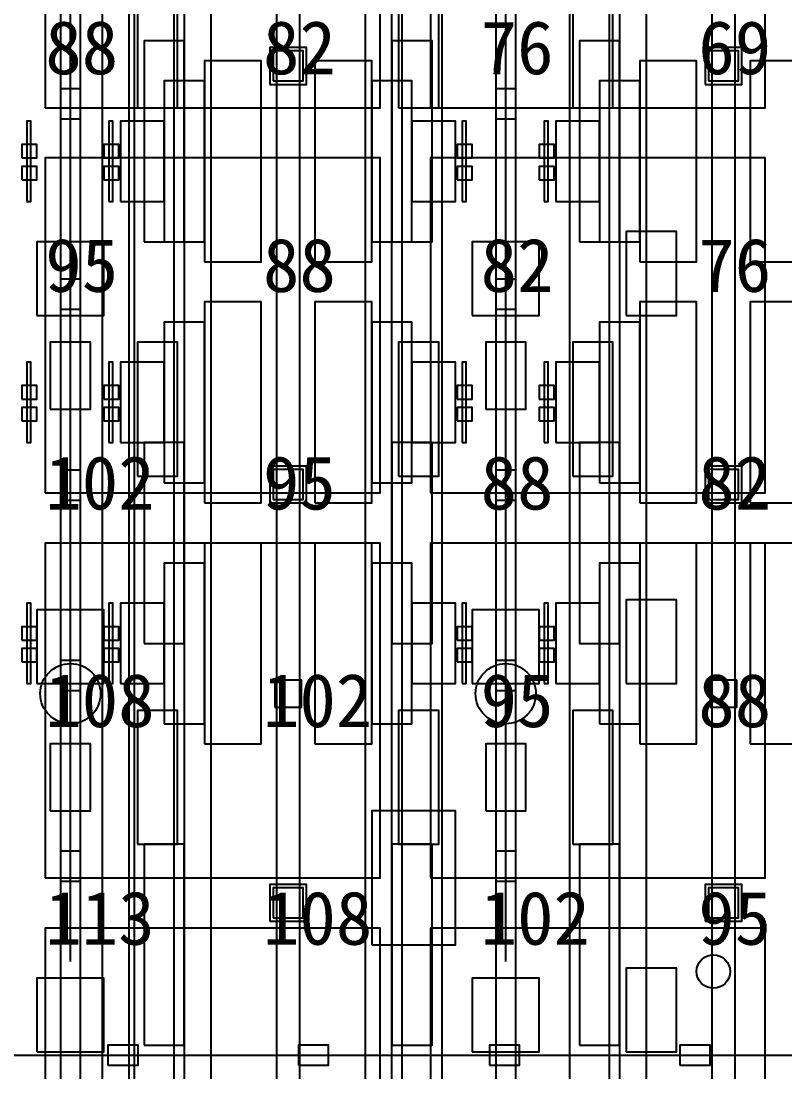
# Model space of a CAD drawing. Header units: metres. Extents: x -1640 to 1560, y -268 to 2338.
# Drawn here: x -119.22 to -96.41, y 2042.2 to 2073.59 of the extents above; entities that cross this region are included whole.
import ezdxf

# ---------------------------------------------------------------- set-up
doc = ezdxf.new("R2010")
doc.units = ezdxf.units.M
for name, color, linetype in [('1F_CHL', 4, 'Continuous'), ('1F_PUMP', 2, 'Continuous'), ('1F_SCR', 3, 'Continuous'), ('1F_STRUCT_COLUMN', 8, 'Continuous'), ('2F_CSF_LATERAL_RACK_CONCEPT', 9, 'Continuous'), ('2F_RFG', 5, 'Continuous'), ('2F_STRUCT_COLUMN', 8, 'Continuous'), ('2F_VMB', 6, 'Continuous'), ('3F_CLEANROOM_OVERHEAD_PIPE_DUCT_CONCEPT', 9, 'Continuous'), ('3F_EHS_EGRESS_DIST_M', 2, 'Continuous'), ('3F_EHS_EXTINGUISHER_HYDRANT_CABINET_CONCEPT', 1, 'Continuous'), ('3F_EHS_GAS_DETECTOR', 6, 'Continuous'), ('3F_ETCH', 2, 'Continuous'), ('3F_FOUP', 5, 'Continuous'), ('3F_OHT', 9, 'Continuous'), ('3F_OHTV', 1, 'Continuous'), ('3F_STK', 3, 'Continuous'), ('3F_STRUCT_COLUMN', 8, 'Continuous'), ('3F_TBAR', 6, 'Continuous'), ('4F_FFU', 1, 'Continuous'), ('4F_STRUCT_PLENUM_TRUSS_CONCEPT', 9, 'Continuous'), ('5F_CHL', 4, 'Continuous'), ('5F_PUMP', 2, 'Continuous'), ('5F_SCR', 3, 'Continuous'), ('5F_STRUCT_COLUMN', 8, 'Continuous'), ('6F_CSF_LATERAL_RACK_CONCEPT', 9, 'Continuous'), ('6F_RFG', 5, 'Continuous'), ('6F_STRUCT_COLUMN', 8, 'Continuous'), ('6F_VMB', 6, 'Continuous'), ('7F_CLEANROOM_OVERHEAD_PIPE_DUCT_CONCEPT', 9, 'Continuous'), ('7F_EHS_EGRESS_DIST_M', 2, 'Continuous'), ('7F_EHS_EXTINGUISHER_HYDRANT_CABINET_CONCEPT', 1, 'Continuous'), ('7F_EHS_GAS_DETECTOR', 6, 'Continuous'), ('7F_ETCH', 2, 'Continuous'), ('7F_FOUP', 5, 'Continuous'), ('7F_OHT', 9, 'Continuous'), ('7F_OHTV', 1, 'Continuous'), ('7F_STK', 3, 'Continuous'), ('7F_STRUCT_COLUMN', 8, 'Continuous'), ('7F_TBAR', 6, 'Continuous'), ('8F_FFU', 1, 'Continuous'), ('8F_STRUCT_PLENUM_TRUSS_CONCEPT', 9, 'Continuous'), ('EHS_TREATED_EXHAUST', 30, 'Continuous'), ('UTIL_PCW.R_CONCEPT', 1, 'Continuous'), ('UTIL_PCW.S_CONCEPT', 6, 'Continuous')]:
    doc.layers.add(name, color=color, linetype=linetype)

msp = doc.modelspace()

# ---------------------------------------------------------------- linework, layer by layer
at = {"layer": '1F_CHL'}
for points in [[(-101.15, 2064.8), (-99.65, 2064.8), (-99.65, 2067.3), (-101.15, 2067.3)], [(-101.15, 2053.8), (-99.65, 2053.8), (-99.65, 2056.3), (-101.15, 2056.3)], [(-101.15, 2042.8), (-99.65, 2042.8), (-99.65, 2045.3), (-101.15, 2045.3)]]:
    msp.add_lwpolyline(points, close=True, dxfattribs=at)
at = {"layer": '1F_PUMP'}
for points in [[(-115.75, 2071), (-114.55, 2071), (-114.55, 2075), (-115.75, 2075)], [(-107.95, 2071), (-106.75, 2071), (-106.75, 2075), (-107.95, 2075)], [(-102.75, 2071), (-101.55, 2071), (-101.55, 2075), (-102.75, 2075)], [(-115.75, 2060), (-114.55, 2060), (-114.55, 2064), (-115.75, 2064)], [(-107.95, 2060), (-106.75, 2060), (-106.75, 2064), (-107.95, 2064)], [(-102.75, 2060), (-101.55, 2060), (-101.55, 2064), (-102.75, 2064)], [(-115.75, 2049), (-114.55, 2049), (-114.55, 2053), (-115.75, 2053)], [(-107.95, 2049), (-106.75, 2049), (-106.75, 2053), (-107.95, 2053)], [(-102.75, 2049), (-101.55, 2049), (-101.55, 2053), (-102.75, 2053)]]:
    msp.add_lwpolyline(points, close=True, dxfattribs=at)
at = {"layer": '1F_SCR'}
for points in [[(-118.75, 2064.8), (-116.75, 2064.8), (-116.75, 2067), (-118.75, 2067)], [(-105.75, 2064.8), (-103.75, 2064.8), (-103.75, 2067), (-105.75, 2067)], [(-118.75, 2053.8), (-116.75, 2053.8), (-116.75, 2056), (-118.75, 2056)], [(-105.75, 2053.8), (-103.75, 2053.8), (-103.75, 2056), (-105.75, 2056)], [(-118.75, 2042.8), (-116.75, 2042.8), (-116.75, 2045), (-118.75, 2045)], [(-105.75, 2042.8), (-103.75, 2042.8), (-103.75, 2045), (-105.75, 2045)]]:
    msp.add_lwpolyline(points, close=True, dxfattribs=at)
at = {"layer": '1F_STRUCT_COLUMN'}
for points in [[(-111.8, 2071.7), (-110.7, 2071.7), (-110.7, 2072.8), (-111.8, 2072.8)], [(-98.8, 2071.7), (-97.7, 2071.7), (-97.7, 2072.8), (-98.8, 2072.8)], [(-111.8, 2059.2), (-110.7, 2059.2), (-110.7, 2060.3), (-111.8, 2060.3)], [(-98.8, 2059.2), (-97.7, 2059.2), (-97.7, 2060.3), (-98.8, 2060.3)], [(-111.8, 2046.7), (-110.7, 2046.7), (-110.7, 2047.8), (-111.8, 2047.8)], [(-98.8, 2046.7), (-97.7, 2046.7), (-97.7, 2047.8), (-98.8, 2047.8)]]:
    msp.add_lwpolyline(points, close=True, dxfattribs=at)
at = {"layer": '2F_CSF_LATERAL_RACK_CONCEPT'}
for points in [[(-114.35, 1970), (-113.55, 1970), (-113.55, 2113), (-114.35, 2113)], [(-108.95, 1970), (-108.15, 1970), (-108.15, 2113), (-108.95, 2113)], [(-101.35, 1970), (-100.55, 1970), (-100.55, 2113), (-101.35, 2113)]]:
    msp.add_lwpolyline(points, close=True, dxfattribs=at)
at = {"layer": '2F_RFG'}
for points in [[(-115.55, 2067), (-114.35, 2067), (-114.35, 2073), (-115.55, 2073)], [(-108.15, 2067), (-106.95, 2067), (-106.95, 2073), (-108.15, 2073)], [(-102.55, 2067), (-101.35, 2067), (-101.35, 2073), (-102.55, 2073)], [(-115.55, 2055), (-114.35, 2055), (-114.35, 2061), (-115.55, 2061)], [(-108.15, 2055), (-106.95, 2055), (-106.95, 2061), (-108.15, 2061)], [(-102.55, 2055), (-101.35, 2055), (-101.35, 2061), (-102.55, 2061)], [(-115.55, 2043), (-114.35, 2043), (-114.35, 2049), (-115.55, 2049)], [(-108.15, 2043), (-106.95, 2043), (-106.95, 2049), (-108.15, 2049)], [(-102.55, 2043), (-101.35, 2043), (-101.35, 2049), (-102.55, 2049)]]:
    msp.add_lwpolyline(points, close=True, dxfattribs=at)
at = {"layer": '2F_STRUCT_COLUMN'}
for points in [[(-111.7, 2071.8), (-110.8, 2071.8), (-110.8, 2072.7), (-111.7, 2072.7)], [(-98.7, 2071.8), (-97.8, 2071.8), (-97.8, 2072.7), (-98.7, 2072.7)], [(-111.7, 2059.3), (-110.8, 2059.3), (-110.8, 2060.2), (-111.7, 2060.2)], [(-98.7, 2059.3), (-97.8, 2059.3), (-97.8, 2060.2), (-98.7, 2060.2)], [(-111.7, 2046.8), (-110.8, 2046.8), (-110.8, 2047.7), (-111.7, 2047.7)], [(-98.7, 2046.8), (-97.8, 2046.8), (-97.8, 2047.7), (-98.7, 2047.7)]]:
    msp.add_lwpolyline(points, close=True, dxfattribs=at)
at = {"layer": '2F_VMB'}
for points in [[(-118.35, 2062), (-117.15, 2062), (-117.15, 2064), (-118.35, 2064)], [(-105.35, 2062), (-104.15, 2062), (-104.15, 2064), (-105.35, 2064)], [(-118.35, 2050), (-117.15, 2050), (-117.15, 2052), (-118.35, 2052)], [(-105.35, 2050), (-104.15, 2050), (-104.15, 2052), (-105.35, 2052)]]:
    msp.add_lwpolyline(points, close=True, dxfattribs=at)
at = {"layer": '3F_CLEANROOM_OVERHEAD_PIPE_DUCT_CONCEPT'}
for points in [[(-115.85, 1969), (-114.65, 1969), (-114.65, 2114), (-115.85, 2114)], [(-107.85, 1969), (-106.65, 1969), (-106.65, 2114), (-107.85, 2114)], [(-102.85, 1969), (-101.65, 1969), (-101.65, 2114), (-102.85, 2114)]]:
    msp.add_lwpolyline(points, close=True, dxfattribs=at)
at = {"layer": '3F_EHS_EXTINGUISHER_HYDRANT_CABINET_CONCEPT'}
msp.add_circle((-98.55, 2045.2), 0.5, dxfattribs=at)
at = {"layer": '3F_EHS_GAS_DETECTOR'}
for centre in [(-117.75, 2053.5), (-104.75, 2053.5)]:
    msp.add_circle(centre, 0.9, dxfattribs=at)
at = {"layer": '3F_ETCH'}
for points in [[(-113.75, 2066.4), (-112.05, 2066.4), (-112.05, 2072.4), (-113.75, 2072.4)], [(-110.45, 2066.4), (-108.75, 2066.4), (-108.75, 2072.4), (-110.45, 2072.4)], [(-100.75, 2066.4), (-99.05, 2066.4), (-99.05, 2072.4), (-100.75, 2072.4)], [(-97.45, 2066.4), (-95.75, 2066.4), (-95.75, 2072.4), (-97.45, 2072.4)], [(-114.95, 2067), (-113.75, 2067), (-113.75, 2071.8), (-114.95, 2071.8)], [(-108.75, 2067), (-107.55, 2067), (-107.55, 2071.8), (-108.75, 2071.8)], [(-101.95, 2067), (-100.75, 2067), (-100.75, 2071.8), (-101.95, 2071.8)], [(-116.25, 2068.2), (-114.95, 2068.2), (-114.95, 2070.6), (-116.25, 2070.6)], [(-107.55, 2068.2), (-106.25, 2068.2), (-106.25, 2070.6), (-107.55, 2070.6)], [(-103.25, 2068.2), (-101.95, 2068.2), (-101.95, 2070.6), (-103.25, 2070.6)], [(-113.75, 2059.2), (-112.05, 2059.2), (-112.05, 2065.2), (-113.75, 2065.2)], [(-110.45, 2059.2), (-108.75, 2059.2), (-108.75, 2065.2), (-110.45, 2065.2)], [(-100.75, 2059.2), (-99.05, 2059.2), (-99.05, 2065.2), (-100.75, 2065.2)], [(-97.45, 2059.2), (-95.75, 2059.2), (-95.75, 2065.2), (-97.45, 2065.2)], [(-114.95, 2059.8), (-113.75, 2059.8), (-113.75, 2064.6), (-114.95, 2064.6)], [(-108.75, 2059.8), (-107.55, 2059.8), (-107.55, 2064.6), (-108.75, 2064.6)], [(-101.95, 2059.8), (-100.75, 2059.8), (-100.75, 2064.6), (-101.95, 2064.6)], [(-116.25, 2061), (-114.95, 2061), (-114.95, 2063.4), (-116.25, 2063.4)], [(-107.55, 2061), (-106.25, 2061), (-106.25, 2063.4), (-107.55, 2063.4)], [(-103.25, 2061), (-101.95, 2061), (-101.95, 2063.4), (-103.25, 2063.4)], [(-113.75, 2052), (-112.05, 2052), (-112.05, 2058), (-113.75, 2058)], [(-110.45, 2052), (-108.75, 2052), (-108.75, 2058), (-110.45, 2058)], [(-100.75, 2052), (-99.05, 2052), (-99.05, 2058), (-100.75, 2058)], [(-97.45, 2052), (-95.75, 2052), (-95.75, 2058), (-97.45, 2058)], [(-114.95, 2052.6), (-113.75, 2052.6), (-113.75, 2057.4), (-114.95, 2057.4)], [(-108.75, 2052.6), (-107.55, 2052.6), (-107.55, 2057.4), (-108.75, 2057.4)], [(-101.95, 2052.6), (-100.75, 2052.6), (-100.75, 2057.4), (-101.95, 2057.4)], [(-116.25, 2053.8), (-114.95, 2053.8), (-114.95, 2056.2), (-116.25, 2056.2)], [(-107.55, 2053.8), (-106.25, 2053.8), (-106.25, 2056.2), (-107.55, 2056.2)], [(-103.25, 2053.8), (-101.95, 2053.8), (-101.95, 2056.2), (-103.25, 2056.2)]]:
    msp.add_lwpolyline(points, close=True, dxfattribs=at)
at = {"layer": '3F_FOUP'}
for points in [[(-119.2, 2069.5), (-118.75, 2069.5), (-118.75, 2069.9), (-119.2, 2069.9)], [(-116.75, 2069.5), (-116.3, 2069.5), (-116.3, 2069.9), (-116.75, 2069.9)], [(-106.2, 2069.5), (-105.75, 2069.5), (-105.75, 2069.9), (-106.2, 2069.9)], [(-103.75, 2069.5), (-103.3, 2069.5), (-103.3, 2069.9), (-103.75, 2069.9)], [(-119.2, 2068.85), (-118.75, 2068.85), (-118.75, 2069.25), (-119.2, 2069.25)], [(-116.75, 2068.85), (-116.3, 2068.85), (-116.3, 2069.25), (-116.75, 2069.25)], [(-106.2, 2068.85), (-105.75, 2068.85), (-105.75, 2069.25), (-106.2, 2069.25)], [(-103.75, 2068.85), (-103.3, 2068.85), (-103.3, 2069.25), (-103.75, 2069.25)], [(-119.2, 2062.3), (-118.75, 2062.3), (-118.75, 2062.7), (-119.2, 2062.7)], [(-116.75, 2062.3), (-116.3, 2062.3), (-116.3, 2062.7), (-116.75, 2062.7)], [(-106.2, 2062.3), (-105.75, 2062.3), (-105.75, 2062.7), (-106.2, 2062.7)], [(-103.75, 2062.3), (-103.3, 2062.3), (-103.3, 2062.7), (-103.75, 2062.7)], [(-119.2, 2061.65), (-118.75, 2061.65), (-118.75, 2062.05), (-119.2, 2062.05)], [(-116.75, 2061.65), (-116.3, 2061.65), (-116.3, 2062.05), (-116.75, 2062.05)], [(-106.2, 2061.65), (-105.75, 2061.65), (-105.75, 2062.05), (-106.2, 2062.05)], [(-103.75, 2061.65), (-103.3, 2061.65), (-103.3, 2062.05), (-103.75, 2062.05)], [(-119.2, 2055.1), (-118.75, 2055.1), (-118.75, 2055.5), (-119.2, 2055.5)], [(-116.75, 2055.1), (-116.3, 2055.1), (-116.3, 2055.5), (-116.75, 2055.5)], [(-106.2, 2055.1), (-105.75, 2055.1), (-105.75, 2055.5), (-106.2, 2055.5)], [(-103.75, 2055.1), (-103.3, 2055.1), (-103.3, 2055.5), (-103.75, 2055.5)], [(-119.2, 2054.45), (-118.75, 2054.45), (-118.75, 2054.85), (-119.2, 2054.85)], [(-116.75, 2054.45), (-116.3, 2054.45), (-116.3, 2054.85), (-116.75, 2054.85)], [(-106.2, 2054.45), (-105.75, 2054.45), (-105.75, 2054.85), (-106.2, 2054.85)], [(-103.75, 2054.45), (-103.3, 2054.45), (-103.3, 2054.85), (-103.75, 2054.85)]]:
    msp.add_lwpolyline(points, close=True, dxfattribs=at)
at = {"layer": '3F_OHT'}
for p, q in [((-117.75, 2045.5), (-117.75, 2114)), ((-104.75, 2045.5), (-104.75, 2114)), ((-221.5, 2042.7), (-1, 2042.7))]:
    msp.add_line(p, q, dxfattribs=at)
at = {"layer": '3F_OHTV'}
for points in [[(-118.05, 2070.67), (-117.45, 2070.67), (-117.45, 2071.57), (-118.05, 2071.57)], [(-105.05, 2070.67), (-104.45, 2070.67), (-104.45, 2071.57), (-105.05, 2071.57)], [(-118.05, 2064.98), (-117.45, 2064.98), (-117.45, 2065.88), (-118.05, 2065.88)], [(-105.05, 2064.98), (-104.45, 2064.98), (-104.45, 2065.88), (-105.05, 2065.88)], [(-118.05, 2059.28), (-117.45, 2059.28), (-117.45, 2060.18), (-118.05, 2060.18)], [(-105.05, 2059.28), (-104.45, 2059.28), (-104.45, 2060.18), (-105.05, 2060.18)], [(-118.05, 2053.59), (-117.45, 2053.59), (-117.45, 2054.49), (-118.05, 2054.49)], [(-105.05, 2053.59), (-104.45, 2053.59), (-104.45, 2054.49), (-105.05, 2054.49)], [(-118.05, 2047.9), (-117.45, 2047.9), (-117.45, 2048.8), (-118.05, 2048.8)], [(-105.05, 2047.9), (-104.45, 2047.9), (-104.45, 2048.8), (-105.05, 2048.8)], [(-116.63, 2042.4), (-115.73, 2042.4), (-115.73, 2043), (-116.63, 2043)], [(-110.94, 2042.4), (-110.04, 2042.4), (-110.04, 2043), (-110.94, 2043)], [(-105.24, 2042.4), (-104.34, 2042.4), (-104.34, 2043), (-105.24, 2043)], [(-99.55, 2042.4), (-98.65, 2042.4), (-98.65, 2043), (-99.55, 2043)]]:
    msp.add_lwpolyline(points, close=True, dxfattribs=at)
at = {"layer": '3F_STK'}
msp.add_lwpolyline([(-108.75, 2046), (-106.25, 2046), (-106.25, 2050), (-108.75, 2050)], close=True, dxfattribs=at)
at = {"layer": '3F_STRUCT_COLUMN'}
for points in [[(-111.65, 2053.1), (-110.85, 2053.1), (-110.85, 2053.9), (-111.65, 2053.9)], [(-98.65, 2053.1), (-97.85, 2053.1), (-97.85, 2053.9), (-98.65, 2053.9)]]:
    msp.add_lwpolyline(points, close=True, dxfattribs=at)
at = {"layer": '3F_TBAR'}
for points in [[(-119.05, 2068.2), (-118.93, 2068.2), (-118.93, 2070.6), (-119.05, 2070.6)], [(-116.6, 2068.2), (-116.48, 2068.2), (-116.48, 2070.6), (-116.6, 2070.6)], [(-106.05, 2068.2), (-105.93, 2068.2), (-105.93, 2070.6), (-106.05, 2070.6)], [(-103.6, 2068.2), (-103.48, 2068.2), (-103.48, 2070.6), (-103.6, 2070.6)], [(-119.05, 2061), (-118.93, 2061), (-118.93, 2063.4), (-119.05, 2063.4)], [(-116.6, 2061), (-116.48, 2061), (-116.48, 2063.4), (-116.6, 2063.4)], [(-106.05, 2061), (-105.93, 2061), (-105.93, 2063.4), (-106.05, 2063.4)], [(-103.6, 2061), (-103.48, 2061), (-103.48, 2063.4), (-103.6, 2063.4)], [(-119.05, 2053.8), (-118.93, 2053.8), (-118.93, 2056.2), (-119.05, 2056.2)], [(-116.6, 2053.8), (-116.48, 2053.8), (-116.48, 2056.2), (-116.6, 2056.2)], [(-106.05, 2053.8), (-105.93, 2053.8), (-105.93, 2056.2), (-106.05, 2056.2)], [(-103.6, 2053.8), (-103.48, 2053.8), (-103.48, 2056.2), (-103.6, 2056.2)]]:
    msp.add_lwpolyline(points, close=True, dxfattribs=at)
at = {"layer": '4F_FFU'}
for points in [[(-118.5, 2071), (-108.5, 2071), (-108.5, 2081), (-118.5, 2081)], [(-107, 2071), (-97, 2071), (-97, 2081), (-107, 2081)], [(-118.5, 2059.5), (-108.5, 2059.5), (-108.5, 2069.5), (-118.5, 2069.5)], [(-107, 2059.5), (-97, 2059.5), (-97, 2069.5), (-107, 2069.5)], [(-118.5, 2048), (-108.5, 2048), (-108.5, 2058), (-118.5, 2058)], [(-107, 2048), (-97, 2048), (-97, 2058), (-107, 2058)], [(-118.5, 2036.5), (-108.5, 2036.5), (-108.5, 2046.5), (-118.5, 2046.5)], [(-107, 2036.5), (-97, 2036.5), (-97, 2046.5), (-107, 2046.5)]]:
    msp.add_lwpolyline(points, close=True, dxfattribs=at)
at = {"layer": '4F_STRUCT_PLENUM_TRUSS_CONCEPT'}
for points in [[(-111.6, 1966), (-110.9, 1966), (-110.9, 2117), (-111.6, 2117)], [(-98.6, 1966), (-97.9, 1966), (-97.9, 2117), (-98.6, 2117)]]:
    msp.add_lwpolyline(points, close=True, dxfattribs=at)
at = {"layer": '5F_CHL'}
for points in [[(-101.15, 2064.8), (-99.65, 2064.8), (-99.65, 2067.3), (-101.15, 2067.3)], [(-101.15, 2053.8), (-99.65, 2053.8), (-99.65, 2056.3), (-101.15, 2056.3)], [(-101.15, 2042.8), (-99.65, 2042.8), (-99.65, 2045.3), (-101.15, 2045.3)]]:
    msp.add_lwpolyline(points, close=True, dxfattribs=at)
at = {"layer": '5F_PUMP'}
for points in [[(-115.75, 2071), (-114.55, 2071), (-114.55, 2075), (-115.75, 2075)], [(-107.95, 2071), (-106.75, 2071), (-106.75, 2075), (-107.95, 2075)], [(-102.75, 2071), (-101.55, 2071), (-101.55, 2075), (-102.75, 2075)], [(-115.75, 2060), (-114.55, 2060), (-114.55, 2064), (-115.75, 2064)], [(-107.95, 2060), (-106.75, 2060), (-106.75, 2064), (-107.95, 2064)], [(-102.75, 2060), (-101.55, 2060), (-101.55, 2064), (-102.75, 2064)], [(-115.75, 2049), (-114.55, 2049), (-114.55, 2053), (-115.75, 2053)], [(-107.95, 2049), (-106.75, 2049), (-106.75, 2053), (-107.95, 2053)], [(-102.75, 2049), (-101.55, 2049), (-101.55, 2053), (-102.75, 2053)]]:
    msp.add_lwpolyline(points, close=True, dxfattribs=at)
at = {"layer": '5F_SCR'}
for points in [[(-118.75, 2064.8), (-116.75, 2064.8), (-116.75, 2067), (-118.75, 2067)], [(-105.75, 2064.8), (-103.75, 2064.8), (-103.75, 2067), (-105.75, 2067)], [(-118.75, 2053.8), (-116.75, 2053.8), (-116.75, 2056), (-118.75, 2056)], [(-105.75, 2053.8), (-103.75, 2053.8), (-103.75, 2056), (-105.75, 2056)], [(-118.75, 2042.8), (-116.75, 2042.8), (-116.75, 2045), (-118.75, 2045)], [(-105.75, 2042.8), (-103.75, 2042.8), (-103.75, 2045), (-105.75, 2045)]]:
    msp.add_lwpolyline(points, close=True, dxfattribs=at)
at = {"layer": '5F_STRUCT_COLUMN'}
for points in [[(-111.8, 2071.7), (-110.7, 2071.7), (-110.7, 2072.8), (-111.8, 2072.8)], [(-98.8, 2071.7), (-97.7, 2071.7), (-97.7, 2072.8), (-98.8, 2072.8)], [(-111.8, 2059.2), (-110.7, 2059.2), (-110.7, 2060.3), (-111.8, 2060.3)], [(-98.8, 2059.2), (-97.7, 2059.2), (-97.7, 2060.3), (-98.8, 2060.3)], [(-111.8, 2046.7), (-110.7, 2046.7), (-110.7, 2047.8), (-111.8, 2047.8)], [(-98.8, 2046.7), (-97.7, 2046.7), (-97.7, 2047.8), (-98.8, 2047.8)]]:
    msp.add_lwpolyline(points, close=True, dxfattribs=at)
at = {"layer": '6F_CSF_LATERAL_RACK_CONCEPT'}
for points in [[(-114.35, 1970), (-113.55, 1970), (-113.55, 2113), (-114.35, 2113)], [(-108.95, 1970), (-108.15, 1970), (-108.15, 2113), (-108.95, 2113)], [(-101.35, 1970), (-100.55, 1970), (-100.55, 2113), (-101.35, 2113)]]:
    msp.add_lwpolyline(points, close=True, dxfattribs=at)
at = {"layer": '6F_RFG'}
for points in [[(-115.55, 2067), (-114.35, 2067), (-114.35, 2073), (-115.55, 2073)], [(-108.15, 2067), (-106.95, 2067), (-106.95, 2073), (-108.15, 2073)], [(-102.55, 2067), (-101.35, 2067), (-101.35, 2073), (-102.55, 2073)], [(-115.55, 2055), (-114.35, 2055), (-114.35, 2061), (-115.55, 2061)], [(-108.15, 2055), (-106.95, 2055), (-106.95, 2061), (-108.15, 2061)], [(-102.55, 2055), (-101.35, 2055), (-101.35, 2061), (-102.55, 2061)], [(-115.55, 2043), (-114.35, 2043), (-114.35, 2049), (-115.55, 2049)], [(-108.15, 2043), (-106.95, 2043), (-106.95, 2049), (-108.15, 2049)], [(-102.55, 2043), (-101.35, 2043), (-101.35, 2049), (-102.55, 2049)]]:
    msp.add_lwpolyline(points, close=True, dxfattribs=at)
at = {"layer": '6F_STRUCT_COLUMN'}
for points in [[(-111.7, 2071.8), (-110.8, 2071.8), (-110.8, 2072.7), (-111.7, 2072.7)], [(-98.7, 2071.8), (-97.8, 2071.8), (-97.8, 2072.7), (-98.7, 2072.7)], [(-111.7, 2059.3), (-110.8, 2059.3), (-110.8, 2060.2), (-111.7, 2060.2)], [(-98.7, 2059.3), (-97.8, 2059.3), (-97.8, 2060.2), (-98.7, 2060.2)], [(-111.7, 2046.8), (-110.8, 2046.8), (-110.8, 2047.7), (-111.7, 2047.7)], [(-98.7, 2046.8), (-97.8, 2046.8), (-97.8, 2047.7), (-98.7, 2047.7)]]:
    msp.add_lwpolyline(points, close=True, dxfattribs=at)
at = {"layer": '6F_VMB'}
for points in [[(-118.35, 2062), (-117.15, 2062), (-117.15, 2064), (-118.35, 2064)], [(-105.35, 2062), (-104.15, 2062), (-104.15, 2064), (-105.35, 2064)], [(-118.35, 2050), (-117.15, 2050), (-117.15, 2052), (-118.35, 2052)], [(-105.35, 2050), (-104.15, 2050), (-104.15, 2052), (-105.35, 2052)]]:
    msp.add_lwpolyline(points, close=True, dxfattribs=at)
at = {"layer": '7F_CLEANROOM_OVERHEAD_PIPE_DUCT_CONCEPT'}
for points in [[(-115.85, 1969), (-114.65, 1969), (-114.65, 2114), (-115.85, 2114)], [(-107.85, 1969), (-106.65, 1969), (-106.65, 2114), (-107.85, 2114)], [(-102.85, 1969), (-101.65, 1969), (-101.65, 2114), (-102.85, 2114)]]:
    msp.add_lwpolyline(points, close=True, dxfattribs=at)
at = {"layer": '7F_EHS_EXTINGUISHER_HYDRANT_CABINET_CONCEPT'}
msp.add_circle((-98.55, 2045.2), 0.5, dxfattribs=at)
at = {"layer": '7F_EHS_GAS_DETECTOR'}
for centre in [(-117.75, 2053.5), (-104.75, 2053.5)]:
    msp.add_circle(centre, 0.9, dxfattribs=at)
at = {"layer": '7F_ETCH'}
for points in [[(-113.75, 2066.4), (-112.05, 2066.4), (-112.05, 2072.4), (-113.75, 2072.4)], [(-110.45, 2066.4), (-108.75, 2066.4), (-108.75, 2072.4), (-110.45, 2072.4)], [(-100.75, 2066.4), (-99.05, 2066.4), (-99.05, 2072.4), (-100.75, 2072.4)], [(-97.45, 2066.4), (-95.75, 2066.4), (-95.75, 2072.4), (-97.45, 2072.4)], [(-114.95, 2067), (-113.75, 2067), (-113.75, 2071.8), (-114.95, 2071.8)], [(-108.75, 2067), (-107.55, 2067), (-107.55, 2071.8), (-108.75, 2071.8)], [(-101.95, 2067), (-100.75, 2067), (-100.75, 2071.8), (-101.95, 2071.8)], [(-116.25, 2068.2), (-114.95, 2068.2), (-114.95, 2070.6), (-116.25, 2070.6)], [(-107.55, 2068.2), (-106.25, 2068.2), (-106.25, 2070.6), (-107.55, 2070.6)], [(-103.25, 2068.2), (-101.95, 2068.2), (-101.95, 2070.6), (-103.25, 2070.6)], [(-113.75, 2059.2), (-112.05, 2059.2), (-112.05, 2065.2), (-113.75, 2065.2)], [(-110.45, 2059.2), (-108.75, 2059.2), (-108.75, 2065.2), (-110.45, 2065.2)], [(-100.75, 2059.2), (-99.05, 2059.2), (-99.05, 2065.2), (-100.75, 2065.2)], [(-97.45, 2059.2), (-95.75, 2059.2), (-95.75, 2065.2), (-97.45, 2065.2)], [(-114.95, 2059.8), (-113.75, 2059.8), (-113.75, 2064.6), (-114.95, 2064.6)], [(-108.75, 2059.8), (-107.55, 2059.8), (-107.55, 2064.6), (-108.75, 2064.6)], [(-101.95, 2059.8), (-100.75, 2059.8), (-100.75, 2064.6), (-101.95, 2064.6)], [(-116.25, 2061), (-114.95, 2061), (-114.95, 2063.4), (-116.25, 2063.4)], [(-107.55, 2061), (-106.25, 2061), (-106.25, 2063.4), (-107.55, 2063.4)], [(-103.25, 2061), (-101.95, 2061), (-101.95, 2063.4), (-103.25, 2063.4)], [(-113.75, 2052), (-112.05, 2052), (-112.05, 2058), (-113.75, 2058)], [(-110.45, 2052), (-108.75, 2052), (-108.75, 2058), (-110.45, 2058)], [(-100.75, 2052), (-99.05, 2052), (-99.05, 2058), (-100.75, 2058)], [(-97.45, 2052), (-95.75, 2052), (-95.75, 2058), (-97.45, 2058)], [(-114.95, 2052.6), (-113.75, 2052.6), (-113.75, 2057.4), (-114.95, 2057.4)], [(-108.75, 2052.6), (-107.55, 2052.6), (-107.55, 2057.4), (-108.75, 2057.4)], [(-101.95, 2052.6), (-100.75, 2052.6), (-100.75, 2057.4), (-101.95, 2057.4)], [(-116.25, 2053.8), (-114.95, 2053.8), (-114.95, 2056.2), (-116.25, 2056.2)], [(-107.55, 2053.8), (-106.25, 2053.8), (-106.25, 2056.2), (-107.55, 2056.2)], [(-103.25, 2053.8), (-101.95, 2053.8), (-101.95, 2056.2), (-103.25, 2056.2)]]:
    msp.add_lwpolyline(points, close=True, dxfattribs=at)
at = {"layer": '7F_FOUP'}
for points in [[(-119.2, 2069.5), (-118.75, 2069.5), (-118.75, 2069.9), (-119.2, 2069.9)], [(-116.75, 2069.5), (-116.3, 2069.5), (-116.3, 2069.9), (-116.75, 2069.9)], [(-106.2, 2069.5), (-105.75, 2069.5), (-105.75, 2069.9), (-106.2, 2069.9)], [(-103.75, 2069.5), (-103.3, 2069.5), (-103.3, 2069.9), (-103.75, 2069.9)], [(-119.2, 2068.85), (-118.75, 2068.85), (-118.75, 2069.25), (-119.2, 2069.25)], [(-116.75, 2068.85), (-116.3, 2068.85), (-116.3, 2069.25), (-116.75, 2069.25)], [(-106.2, 2068.85), (-105.75, 2068.85), (-105.75, 2069.25), (-106.2, 2069.25)], [(-103.75, 2068.85), (-103.3, 2068.85), (-103.3, 2069.25), (-103.75, 2069.25)], [(-119.2, 2062.3), (-118.75, 2062.3), (-118.75, 2062.7), (-119.2, 2062.7)], [(-116.75, 2062.3), (-116.3, 2062.3), (-116.3, 2062.7), (-116.75, 2062.7)], [(-106.2, 2062.3), (-105.75, 2062.3), (-105.75, 2062.7), (-106.2, 2062.7)], [(-103.75, 2062.3), (-103.3, 2062.3), (-103.3, 2062.7), (-103.75, 2062.7)], [(-119.2, 2061.65), (-118.75, 2061.65), (-118.75, 2062.05), (-119.2, 2062.05)], [(-116.75, 2061.65), (-116.3, 2061.65), (-116.3, 2062.05), (-116.75, 2062.05)], [(-106.2, 2061.65), (-105.75, 2061.65), (-105.75, 2062.05), (-106.2, 2062.05)], [(-103.75, 2061.65), (-103.3, 2061.65), (-103.3, 2062.05), (-103.75, 2062.05)], [(-119.2, 2055.1), (-118.75, 2055.1), (-118.75, 2055.5), (-119.2, 2055.5)], [(-116.75, 2055.1), (-116.3, 2055.1), (-116.3, 2055.5), (-116.75, 2055.5)], [(-106.2, 2055.1), (-105.75, 2055.1), (-105.75, 2055.5), (-106.2, 2055.5)], [(-103.75, 2055.1), (-103.3, 2055.1), (-103.3, 2055.5), (-103.75, 2055.5)], [(-119.2, 2054.45), (-118.75, 2054.45), (-118.75, 2054.85), (-119.2, 2054.85)], [(-116.75, 2054.45), (-116.3, 2054.45), (-116.3, 2054.85), (-116.75, 2054.85)], [(-106.2, 2054.45), (-105.75, 2054.45), (-105.75, 2054.85), (-106.2, 2054.85)], [(-103.75, 2054.45), (-103.3, 2054.45), (-103.3, 2054.85), (-103.75, 2054.85)]]:
    msp.add_lwpolyline(points, close=True, dxfattribs=at)
at = {"layer": '7F_OHT'}
for p, q in [((-117.75, 2045.5), (-117.75, 2114)), ((-104.75, 2045.5), (-104.75, 2114)), ((-221.5, 2042.7), (-1, 2042.7))]:
    msp.add_line(p, q, dxfattribs=at)
at = {"layer": '7F_OHTV'}
for points in [[(-118.05, 2070.67), (-117.45, 2070.67), (-117.45, 2071.57), (-118.05, 2071.57)], [(-105.05, 2070.67), (-104.45, 2070.67), (-104.45, 2071.57), (-105.05, 2071.57)], [(-118.05, 2064.98), (-117.45, 2064.98), (-117.45, 2065.88), (-118.05, 2065.88)], [(-105.05, 2064.98), (-104.45, 2064.98), (-104.45, 2065.88), (-105.05, 2065.88)], [(-118.05, 2059.28), (-117.45, 2059.28), (-117.45, 2060.18), (-118.05, 2060.18)], [(-105.05, 2059.28), (-104.45, 2059.28), (-104.45, 2060.18), (-105.05, 2060.18)], [(-118.05, 2053.59), (-117.45, 2053.59), (-117.45, 2054.49), (-118.05, 2054.49)], [(-105.05, 2053.59), (-104.45, 2053.59), (-104.45, 2054.49), (-105.05, 2054.49)], [(-118.05, 2047.9), (-117.45, 2047.9), (-117.45, 2048.8), (-118.05, 2048.8)], [(-105.05, 2047.9), (-104.45, 2047.9), (-104.45, 2048.8), (-105.05, 2048.8)], [(-116.63, 2042.4), (-115.73, 2042.4), (-115.73, 2043), (-116.63, 2043)], [(-110.94, 2042.4), (-110.04, 2042.4), (-110.04, 2043), (-110.94, 2043)], [(-105.24, 2042.4), (-104.34, 2042.4), (-104.34, 2043), (-105.24, 2043)], [(-99.55, 2042.4), (-98.65, 2042.4), (-98.65, 2043), (-99.55, 2043)]]:
    msp.add_lwpolyline(points, close=True, dxfattribs=at)
at = {"layer": '7F_STK'}
msp.add_lwpolyline([(-108.75, 2046), (-106.25, 2046), (-106.25, 2050), (-108.75, 2050)], close=True, dxfattribs=at)
at = {"layer": '7F_STRUCT_COLUMN'}
for points in [[(-111.65, 2053.1), (-110.85, 2053.1), (-110.85, 2053.9), (-111.65, 2053.9)], [(-98.65, 2053.1), (-97.85, 2053.1), (-97.85, 2053.9), (-98.65, 2053.9)]]:
    msp.add_lwpolyline(points, close=True, dxfattribs=at)
at = {"layer": '7F_TBAR'}
for points in [[(-119.05, 2068.2), (-118.93, 2068.2), (-118.93, 2070.6), (-119.05, 2070.6)], [(-116.6, 2068.2), (-116.48, 2068.2), (-116.48, 2070.6), (-116.6, 2070.6)], [(-106.05, 2068.2), (-105.93, 2068.2), (-105.93, 2070.6), (-106.05, 2070.6)], [(-103.6, 2068.2), (-103.48, 2068.2), (-103.48, 2070.6), (-103.6, 2070.6)], [(-119.05, 2061), (-118.93, 2061), (-118.93, 2063.4), (-119.05, 2063.4)], [(-116.6, 2061), (-116.48, 2061), (-116.48, 2063.4), (-116.6, 2063.4)], [(-106.05, 2061), (-105.93, 2061), (-105.93, 2063.4), (-106.05, 2063.4)], [(-103.6, 2061), (-103.48, 2061), (-103.48, 2063.4), (-103.6, 2063.4)], [(-119.05, 2053.8), (-118.93, 2053.8), (-118.93, 2056.2), (-119.05, 2056.2)], [(-116.6, 2053.8), (-116.48, 2053.8), (-116.48, 2056.2), (-116.6, 2056.2)], [(-106.05, 2053.8), (-105.93, 2053.8), (-105.93, 2056.2), (-106.05, 2056.2)], [(-103.6, 2053.8), (-103.48, 2053.8), (-103.48, 2056.2), (-103.6, 2056.2)]]:
    msp.add_lwpolyline(points, close=True, dxfattribs=at)
at = {"layer": '8F_FFU'}
for points in [[(-118.5, 2071), (-108.5, 2071), (-108.5, 2081), (-118.5, 2081)], [(-107, 2071), (-97, 2071), (-97, 2081), (-107, 2081)], [(-118.5, 2059.5), (-108.5, 2059.5), (-108.5, 2069.5), (-118.5, 2069.5)], [(-107, 2059.5), (-97, 2059.5), (-97, 2069.5), (-107, 2069.5)], [(-118.5, 2048), (-108.5, 2048), (-108.5, 2058), (-118.5, 2058)], [(-107, 2048), (-97, 2048), (-97, 2058), (-107, 2058)], [(-118.5, 2036.5), (-108.5, 2036.5), (-108.5, 2046.5), (-118.5, 2046.5)], [(-107, 2036.5), (-97, 2036.5), (-97, 2046.5), (-107, 2046.5)]]:
    msp.add_lwpolyline(points, close=True, dxfattribs=at)
at = {"layer": '8F_STRUCT_PLENUM_TRUSS_CONCEPT'}
for points in [[(-111.6, 1966), (-110.9, 1966), (-110.9, 2117), (-111.6, 2117)], [(-98.6, 1966), (-97.9, 1966), (-97.9, 2117), (-98.6, 2117)]]:
    msp.add_lwpolyline(points, close=True, dxfattribs=at)
at = {"layer": 'EHS_TREATED_EXHAUST'}
for points in [[(-118.05, 1970), (-117.45, 1970), (-117.45, 2125), (-118.05, 2125)], [(-118.05, 1970), (-117.45, 1970), (-117.45, 2125), (-118.05, 2125)], [(-105.05, 1970), (-104.45, 1970), (-104.45, 2125), (-105.05, 2125)], [(-105.05, 1970), (-104.45, 1970), (-104.45, 2125), (-105.05, 2125)]]:
    msp.add_lwpolyline(points, close=True, dxfattribs=at)
at = {"layer": 'UTIL_PCW.R_CONCEPT'}
msp.add_line((-115.995, 1971.78), (-115.995, 2111.23), dxfattribs=at)
msp.add_line((-115.995, 1971.78), (-115.995, 2111.23), dxfattribs=at)
at = {"layer": 'UTIL_PCW.S_CONCEPT'}
msp.add_line((-116.795, 1971.78), (-116.795, 2111.23), dxfattribs=at)
msp.add_line((-116.795, 1971.78), (-116.795, 2111.23), dxfattribs=at)

# ---------------------------------------------------------------- texts
at = {"layer": '3F_EHS_EGRESS_DIST_M'}
for s, p in [('88', (-118.5, 2072)), ('82', (-112, 2072)), ('76', (-105.5, 2072)), ('69', (-99, 2072)), ('95', (-118.5, 2065.5)), ('88', (-112, 2065.5)), ('82', (-105.5, 2065.5)), ('76', (-99, 2065.5)), ('102', (-118.5, 2059)), ('95', (-112, 2059)), ('88', (-105.5, 2059)), ('82', (-99, 2059)), ('108', (-118.5, 2052.5)), ('102', (-112, 2052.5)), ('95', (-105.5, 2052.5)), ('88', (-99, 2052.5)), ('113', (-118.5, 2046)), ('108', (-112, 2046)), ('102', (-105.5, 2046)), ('95', (-99, 2046))]:
    msp.add_text(s, height=1.6, dxfattribs=at).set_placement(p)
at = {"layer": '7F_EHS_EGRESS_DIST_M'}
for s, p in [('88', (-118.5, 2072)), ('82', (-112, 2072)), ('76', (-105.5, 2072)), ('69', (-99, 2072)), ('95', (-118.5, 2065.5)), ('88', (-112, 2065.5)), ('82', (-105.5, 2065.5)), ('76', (-99, 2065.5)), ('102', (-118.5, 2059)), ('95', (-112, 2059)), ('88', (-105.5, 2059)), ('82', (-99, 2059)), ('108', (-118.5, 2052.5)), ('102', (-112, 2052.5)), ('95', (-105.5, 2052.5)), ('88', (-99, 2052.5)), ('113', (-118.5, 2046)), ('108', (-112, 2046)), ('102', (-105.5, 2046)), ('95', (-99, 2046))]:
    msp.add_text(s, height=1.6, dxfattribs=at).set_placement(p)

doc.saveas('drawing.dxf')
